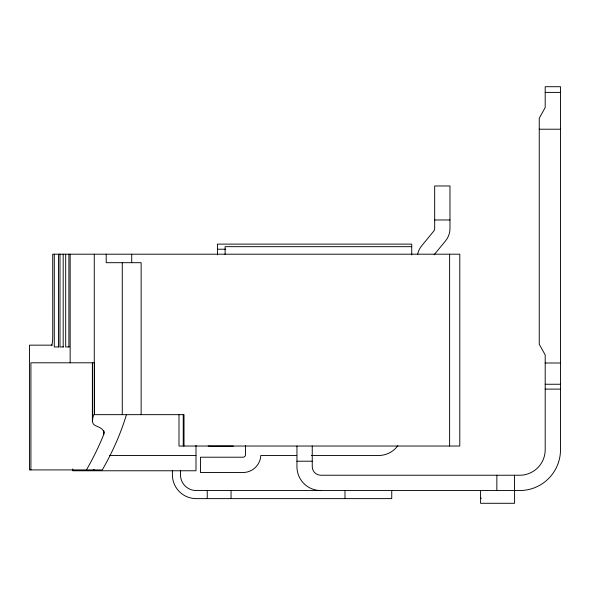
<?xml version="1.0" encoding="UTF-8"?>
<svg xmlns="http://www.w3.org/2000/svg" width="590" height="590" viewBox="0 0 590 590"><rect width="100%" height="100%" fill="white"/><g stroke="black" fill="none" stroke-linecap="round" stroke-linejoin="round"><path stroke-width="0.89" d="M86.413 469.92A1166.57 475.311 -3.8 0 0 103.656 434.653A25.296 10.31 -3.8 0 0 104.002 432.935C103.641 428.591 98.825 427.175 95.477 425.648C90.772 423.664 92.719 418.281 93.758 414.659L184.006 414.659L184.006 446.033M434.085 254.836L445.539 240.875A19.551 19.551 0 0 0 449.978 228.47L449.978 185.968L434.675 185.968L434.675 228.47A4.248 4.248 0 0 1 433.709 231.169L421.688 245.823A19.551 19.551 0 0 0 417.573 254.666M545.197 92.401L560.5 92.401M539.245 129.217L560.5 129.217M434.675 219.974L449.978 219.974M411.731 246.672L225.1 246.672L225.1 254.526M217.467 249.216L225.756 249.216M52.326 345.157L29.5 345.157L29.5 469.92L102.291 469.92A1185.059 482.841 -3.8 0 0 113.199 449.02A1187.242 483.734 -3.8 0 0 126.437 414.659M58.838 346.942L54.28 346.942L54.28 254.194M63.587 346.942L59.988 346.942L59.988 254.194M69.296 346.942L65.689 346.942L65.689 254.194M545.197 362.998L560.5 362.998M545.197 384.252L560.5 384.252M545.197 389.112L560.5 389.112M233.397 446.114L210.446 446.114A14.455 14.455 0 0 1 208.181 445.937M109.416 455.465L195.991 455.465M296.681 455.51L260.795 455.51A17.855 17.855 0 0 1 242.962 472.516L200.453 472.516L200.453 457.213L242.962 457.213A2.552 2.552 0 0 0 245.514 454.661L245.514 445.627M311.402 455.51L378.566 455.51A23.807 23.807 0 0 0 397.822 445.701M296.947 461.21L312.25 461.21M480.584 498.189L481.418 498.189M514.591 490.541L514.591 503.292L480.584 503.292L480.584 490.541M514.458 475.238L514.458 490.541M496.846 475.238L496.846 490.541M449.617 254.194L449.617 446.033M411.731 254.902L411.731 244.12L217.467 244.12L217.467 254.902M391.745 490.541L391.745 498.616L196.205 498.616A23.807 23.807 0 0 1 172.398 474.81L172.398 470.267M344.98 490.541L344.98 498.616M312.25 446.033L312.25 466.734A8.503 8.503 0 0 0 320.754 475.238L519.694 475.238A25.503 25.503 0 0 0 545.197 449.728L545.197 354.937L539.245 344.228L539.245 118.251L545.197 107.535L545.197 86.708L560.5 86.708L560.5 449.728A40.806 40.806 0 0 1 519.694 490.541L196.205 490.541A15.731 15.731 0 0 1 180.474 474.81L180.474 470.267M296.947 446.033L296.947 466.734A23.807 23.807 0 0 0 320.754 490.541M231.059 490.541L231.059 498.616M207.26 490.541L207.26 498.616M195.991 445.369L195.991 470.768L72.718 470.768L72.718 468.969M183.239 414.659L183.239 446.033M178.991 414.792L178.991 446.033L459.794 446.033L459.794 254.194L52.724 254.194L52.739 336.647A8.548 1.246 90 0 1 51.485 345.128M141.135 414.659L141.135 262.69L106.215 262.69L106.215 254.194M131.718 254.194L131.718 262.69M122.278 262.447L122.278 414.659M104.002 431.113L104.002 432.935M103.656 430.973L103.656 434.653M94.525 414.659L94.525 362.798L30.909 362.798L30.909 469.92M94.26 254.194L94.26 414.659M92.549 362.798L92.549 420.412M92.372 362.798L92.372 421.511M70.158 254.194L70.158 362.798M68.89 254.194L68.89 346.942M63.182 254.194L63.182 346.942M58.469 254.194L58.469 346.942M94.053 469.507A15.937 4.123 -90 0 1 93.508 470.223"/></g></svg>
